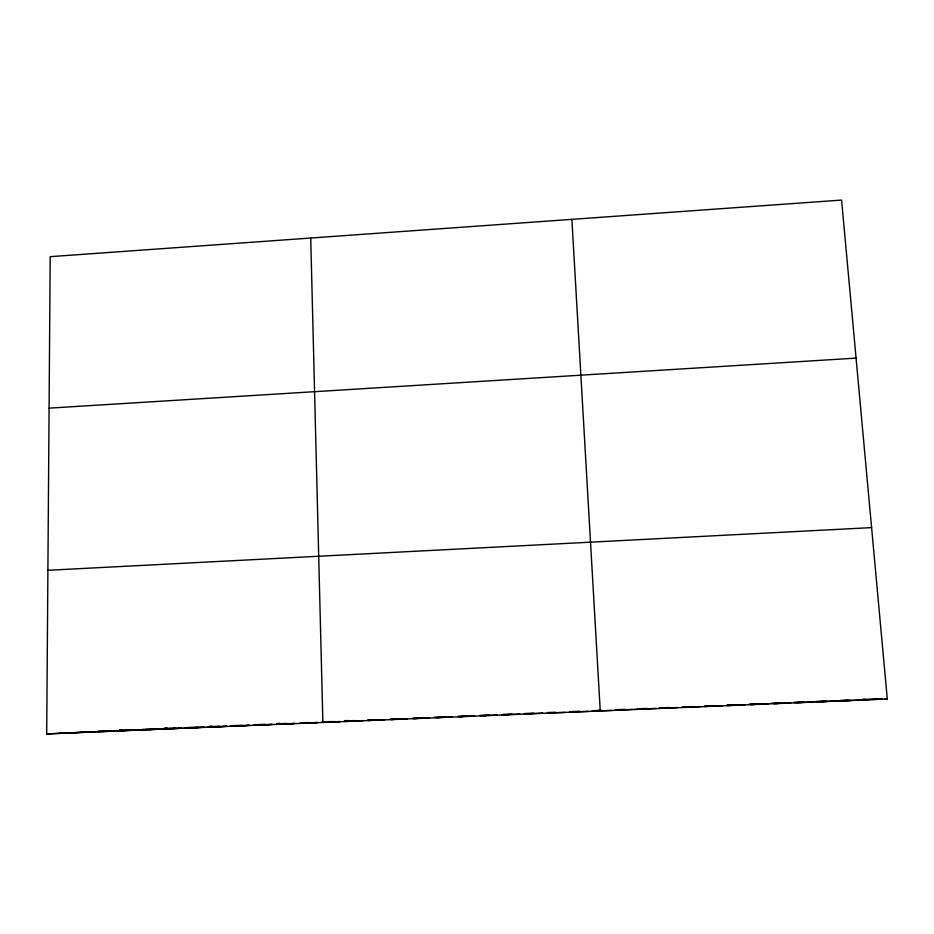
<?xml version="1.0" encoding="UTF-8"?>
<svg xmlns="http://www.w3.org/2000/svg" width="934" height="934" viewBox="0 0 934 934"><rect width="100%" height="100%" fill="white"/><g stroke="black" fill="none" stroke-linecap="round" stroke-linejoin="round"><path stroke-width="1.4" d="M46.7 733.926L50.191 256.663L841.592 200.074L887.3 699.006L46.7 733.926L103.686 731.369M565.07 712.397L548.386 712.899M553.372 712.875L554.084 712.665M541.685 713.366L542.689 713.132L524.207 713.903M530.022 713.845L531.306 713.611M518.382 714.335L519.946 714.078L501.511 714.849M506.753 714.814L508.598 714.545M495.137 715.304L497.262 715.024L480.286 715.724M483.532 715.783L485.937 715.491M471.95 716.261L474.635 715.958L457.718 716.658M460.392 716.74L463.357 716.425M448.845 717.219L452.079 716.903L435.209 717.604M437.31 717.697L440.825 717.37M425.799 718.176L429.582 717.837L412.758 718.526M414.299 718.655L418.362 718.304M402.811 719.133L407.154 718.76L390.365 719.46M391.346 719.612L395.958 719.227M379.893 720.091L384.773 719.694L368.043 720.394M368.463 720.558L373.612 720.161M357.045 721.036L362.462 720.616L345.778 721.317M345.638 721.503L351.336 721.083M334.255 721.982L340.221 721.55L323.409 722.239M335.248 721.562L322.884 722.449L310.718 238.03M346.035 720.791L349.211 720.569M311.185 722.939L317.688 722.484L300.596 723.196M287.835 723.908L294.899 723.43L277.842 724.142M300.853 723.336L306.282 722.951M276.184 724.399L283.516 723.897M252.939 725.356L260.82 724.842M264.555 724.877L272.168 724.375L255.157 725.076M218.194 726.804L226.892 726.255L209.975 726.956M229.764 726.325L238.182 725.788M241.346 725.835L249.495 725.309L232.531 726.022M49.082 408.146L856.069 358.119M183.601 728.24L193.105 727.656M195.113 727.761L204.348 727.189L187.477 727.89M206.648 727.282L215.614 726.722M149.16 729.664L159.445 729.057L142.68 729.758M160.625 729.197L170.653 728.59M172.101 728.718L181.861 728.123L165.049 728.824M103.464 731.567L137.1 729.979L120.369 730.68M137.707 730.143L148.261 729.524M47.891 570.289L871.597 527.617M119.459 730.026L122.342 729.909M164.326 728.158L167.233 728.041M209.274 726.29L211.831 726.185M277.246 723.465L279.826 723.36M344.506 720.674L347.109 720.558M98.198 731.24L107.457 730.855M119.377 730.365L129.989 729.921M141.945 729.431L152.581 728.987M164.571 728.485L175.242 728.041M187.255 727.539L197.961 727.096M211.353 726.547L219.397 726.208M232.835 725.648L242.245 725.263M255.718 724.702L265.163 724.305M277.316 723.803L286.785 723.406M300.328 722.846L308.465 722.507M322.043 721.935L332.924 721.492M345.066 720.978L354.325 720.593M367.587 720.044L376.881 719.659M390.167 719.11L399.483 718.725M412.816 718.164L422.156 717.779M434.193 717.277L444.899 716.833M458.302 716.273L467.701 715.888M479.796 715.386L489.218 714.989M502.69 714.428L512.136 714.043M524.301 713.529L533.769 713.144M547.324 712.572L555.461 712.233M570.405 711.615L579.932 711.218M592.203 710.716L601.753 710.307M615.413 709.747L624.986 709.35M637.315 708.836L646.923 708.439M659.287 707.925L668.919 707.517M682.684 706.945L692.339 706.548M704.773 706.034L714.463 705.625M726.921 705.112L736.634 704.703M749.126 704.189L758.863 703.781M771.391 703.255L781.151 702.858M793.713 702.333L803.509 701.924M816.106 701.399L825.913 700.99M839.946 700.407L848.387 700.056M862.456 699.473L865.281 699.356M59.344 733.213L70.412 732.758M74.557 732.583L92.571 731.836M98.128 731.602L114.8 730.913M569.787 712.012L588.513 711.416M592.67 711.054L612.015 710.447M615.623 710.109L632.867 709.385M637.186 709.21L655.937 708.427M660.268 708.252L677.605 707.528M681.948 707.342L700.792 706.559M705.147 706.384L722.589 705.66M745.099 704.726L726.956 705.474L730.586 705.52M768.472 703.757L750.282 704.505L754.509 704.528M790.608 702.835L773.667 703.536L778.489 703.524M794.519 702.672L812.802 701.913M816.725 701.749L835.054 700.99M840.308 700.769L861.615 700.033M862.631 699.835L879.746 699.134M863.261 699.391L882.268 699.087M884.778 699.052L887.3 699.006M844.243 700.605L850.874 700.523M820.647 701.586L826.672 701.527M832.439 701.095L838.767 701.025M808.879 702.076L814.611 702.029M797.134 702.566L802.551 702.531M785.389 703.045L790.514 703.033M761.969 704.026L766.487 704.026M738.607 704.995L742.542 705.018M715.316 705.964L718.655 706.011M704.715 706.466L706.734 706.513M692.094 706.921L694.838 707.003M668.931 707.89L671.091 707.995M645.838 708.848L647.414 708.976M634.314 709.326L635.599 709.466M622.803 709.805L623.807 709.957M598.682 710.284L600.258 710.937L571.877 219.362"/></g></svg>
